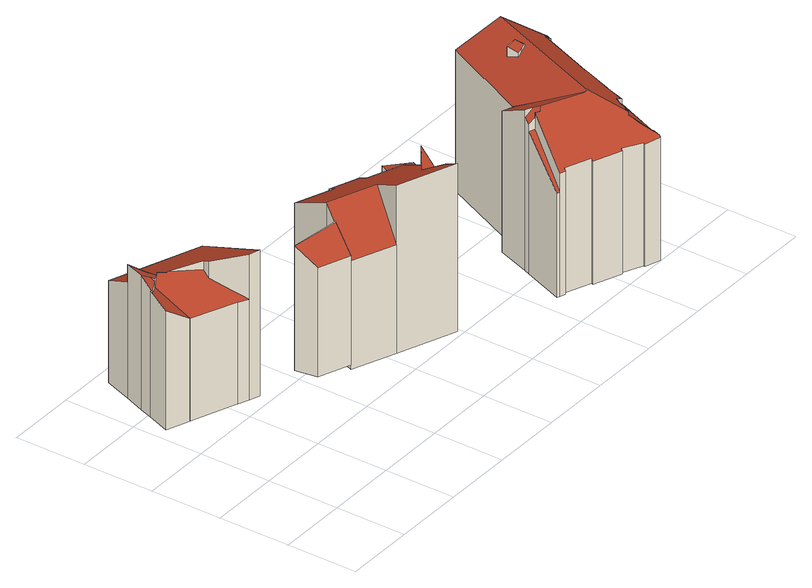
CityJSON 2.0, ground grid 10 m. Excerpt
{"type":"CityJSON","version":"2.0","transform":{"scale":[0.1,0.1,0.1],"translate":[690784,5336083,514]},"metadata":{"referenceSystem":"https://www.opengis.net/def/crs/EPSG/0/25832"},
"CityObjects":{
"building1":{"type":"Building","attributes":{"area_m2":165.88,"max_x":690801.81,"max_y":5336120.5,"min_x":690784.88,"min_y":5336104,"rf_extrusion_mode":"standard","rf_force_lod11":false,"rf_h_ground":515.28,"rf_h_pc_98p":0,"rf_h_roof_50p":531.48,"rf_h_roof_70p":532.38,"rf_h_roof_max":534.46,"rf_h_roof_min":529.35,"rf_h_roof_ridge":533.13,"rf_is_glass_roof":false,"rf_nodata_frac":0.485,"rf_nodata_r":0,"rf_pc_select":"_HIGHEST_YET_INSUFFICIENT_COVERAGE","rf_pc_year":2026,"rf_pointcloud_unusable":false,"rf_pt_density":13.06,"rf_ridgelines":1,"rf_rmse_lod22":0.368,"rf_roof_planes":6,"rf_roof_type":"slanted","rf_success":true,"rf_t_run":35,"rf_volume_lod22":2773.02,"source_file":"690_5336.gml"},"children":["building1-1"]},
"building1-1":{"type":"BuildingPart","parents":["building1"],"geometry":[{"type":"Solid","lod":"2.2","boundaries":[[[[0,1,2,3,4,5,6,7,8,9,10,11,12]],[[13,14,15]],[[16,10,9,17]],[[18,11,10,16]],[[19,20,21,22]],[[23,7,6,24]],[[25,8,7,23]],[[22,21,5,4,26]],[[26,4,3,27]],[[15,28,29]],[[27,3,2,30]],[[17,9,8,25]],[[28,15,31]],[[32,33,34,31]],[[35,36,37]],[[38,12,11,18]],[[39,0,12,38,40]],[[40,38,41,42]],[[42,41,34,33]],[[36,35,20,19]],[[33,32,43]],[[30,2,1,44]],[[14,13,44,45]],[[24,6,5,21]],[[45,44,1,0,39]],[[34,41,38,18,16,17,25]],[[43,39,40,42,33]],[[44,13,15,29,37,36,19,22,26,27,30]],[[24,21,20,35,37,29,28,31,34,25,23]],[[45,39,43,32,31,15,14]]]],"semantics":{"surfaces":[{"type":"GroundSurface"},{"type":"WallSurface","on_footprint_edge":false},{"type":"WallSurface","on_footprint_edge":true},{"type":"RoofSurface","rf_azimuth":130.04,"rf_h_roof_50p":532.02,"rf_h_roof_70p":532.4,"rf_h_roof_max":533.51,"rf_h_roof_min":530.2,"rf_slope":36.7},{"type":"RoofSurface","rf_azimuth":160.55,"rf_h_roof_50p":533.91,"rf_h_roof_70p":534.05,"rf_h_roof_max":534.58,"rf_h_roof_min":533.51,"rf_slope":39.93},{"type":"RoofSurface","rf_azimuth":20.41,"rf_h_roof_50p":531.86,"rf_h_roof_70p":532.81,"rf_h_roof_max":536.02,"rf_h_roof_min":529.78,"rf_slope":26.46},{"type":"RoofSurface","rf_azimuth":200.4,"rf_h_roof_50p":531.55,"rf_h_roof_70p":532.31,"rf_h_roof_max":535.88,"rf_h_roof_min":529.85,"rf_slope":29.15},{"type":"RoofSurface","rf_azimuth":107.64,"rf_h_roof_50p":534.04,"rf_h_roof_70p":534.21,"rf_h_roof_max":534.62,"rf_h_roof_min":533.12,"rf_slope":27.88}],"values":[[0,1,2,2,1,2,2,2,2,1,2,2,1,1,1,2,2,1,1,1,1,2,1,2,2,3,4,5,6,7]]}}]},
"building2":{"type":"Building","attributes":{"area_m2":167.84,"max_x":690814.25,"max_y":5336116,"min_x":690797.38,"min_y":5336099.5,"rf_extrusion_mode":"standard","rf_force_lod11":false,"rf_h_ground":515.13,"rf_h_pc_98p":0,"rf_h_roof_50p":532.85,"rf_h_roof_70p":533.36,"rf_h_roof_max":535.65,"rf_h_roof_min":531.19,"rf_is_glass_roof":false,"rf_nodata_frac":0.7,"rf_nodata_r":0,"rf_pc_select":"_HIGHEST_YET_INSUFFICIENT_COVERAGE","rf_pc_year":2026,"rf_pointcloud_unusable":false,"rf_pt_density":10.59,"rf_ridgelines":0,"rf_rmse_lod22":5.86,"rf_roof_planes":4,"rf_roof_type":"slanted","rf_success":true,"rf_t_run":14,"rf_volume_lod22":295.13,"source_file":"690_5336.gml"},"children":["building2-1"]},
"building2-1":{"type":"BuildingPart","parents":["building2"],"geometry":[{"type":"Solid","lod":"2.2","boundaries":[[[[46,47,48,49]],[[50,46,49,51]],[[51,49,48,52]],[[52,48,47,53]],[[53,47,46,50]],[[53,50,51,52]]]],"semantics":{"surfaces":[{"type":"GroundSurface"},{"type":"WallSurface","on_footprint_edge":true},{"type":"RoofSurface","rf_azimuth":202.03,"rf_h_roof_50p":532.28,"rf_h_roof_70p":532.76,"rf_h_roof_max":533.78,"rf_h_roof_min":530.85,"rf_slope":40.42}],"values":[[0,1,1,1,1,2]]}}]},
"building3":{"type":"Building","attributes":{"area_m2":195.93,"max_x":690828.19,"max_y":5336111,"min_x":690809.56,"min_y":5336094,"rf_extrusion_mode":"standard","rf_force_lod11":false,"rf_h_ground":514.5,"rf_h_pc_98p":0,"rf_h_roof_50p":533.94,"rf_h_roof_70p":534.52,"rf_h_roof_max":536.26,"rf_h_roof_min":531.08,"rf_h_roof_ridge":535.32,"rf_is_glass_roof":false,"rf_nodata_frac":0.662,"rf_nodata_r":0,"rf_pc_select":"_HIGHEST_YET_INSUFFICIENT_COVERAGE","rf_pc_year":2026,"rf_pointcloud_unusable":false,"rf_pt_density":10.07,"rf_ridgelines":1,"rf_rmse_lod22":0.986,"rf_roof_planes":3,"rf_roof_type":"slanted","rf_success":true,"rf_t_run":32,"rf_volume_lod22":3816.6,"source_file":"690_5336.gml"},"children":["building3-1"]},
"building3-1":{"type":"BuildingPart","parents":["building3"],"geometry":[{"type":"Solid","lod":"2.2","boundaries":[[[[54,55,56,57,58,59,60,61,62,63,64,65]],[[66,62,61,67]],[[68,63,62,66]],[[67,61,60,69]],[[69,60,59,70]],[[70,59,58,71]],[[71,58,57,72]],[[73,74,75]],[[76,56,55,73]],[[72,57,56,76]],[[77,78,79]],[[80,81,79]],[[81,64,63,68]],[[82,83,78,77]],[[83,65,64,81,80]],[[84,54,65,83,82]],[[74,73,55,54,84]],[[72,76,73,75]],[[83,80,79,78]],[[74,84,82,77,79,81,68,66,67,69,70,71,72,75]]]],"semantics":{"surfaces":[{"type":"GroundSurface"},{"type":"WallSurface","on_footprint_edge":true},{"type":"WallSurface","on_footprint_edge":false},{"type":"RoofSurface","rf_azimuth":200.84,"rf_h_roof_50p":533.15,"rf_h_roof_70p":534.28,"rf_h_roof_max":538.15,"rf_h_roof_min":530.2,"rf_slope":43.67},{"type":"RoofSurface","rf_azimuth":180.57,"rf_h_roof_50p":535.65,"rf_h_roof_70p":535.9,"rf_h_roof_max":536.64,"rf_h_roof_min":534.45,"rf_slope":25.6},{"type":"RoofSurface","rf_azimuth":21.35,"rf_h_roof_50p":533.83,"rf_h_roof_70p":535.13,"rf_h_roof_max":538.42,"rf_h_roof_min":530.3,"rf_slope":29.92}],"values":[[0,1,1,1,1,1,1,2,1,1,2,2,1,2,1,1,1,3,4,5]]}}]},
"building4":{"type":"Building","attributes":{"area_m2":28.83,"max_x":690843.75,"max_y":5336116,"min_x":690836.75,"min_y":5336109,"rf_extrusion_mode":"standard","rf_force_lod11":false,"rf_h_ground":514.51,"rf_h_pc_98p":0,"rf_h_roof_50p":520.18,"rf_h_roof_70p":521.54,"rf_h_roof_max":522,"rf_h_roof_min":519.98,"rf_is_glass_roof":false,"rf_nodata_frac":0.623,"rf_nodata_r":0,"rf_pc_select":"_HIGHEST_YET_INSUFFICIENT_COVERAGE","rf_pc_year":2026,"rf_pointcloud_unusable":false,"rf_pt_density":70.79,"rf_ridgelines":0,"rf_rmse_lod22":0.246,"rf_roof_planes":2,"rf_roof_type":"slanted","rf_success":true,"rf_t_run":19,"rf_volume_lod22":179.15,"source_file":"690_5336.gml"},"children":["building4-1"]},
"building4-1":{"type":"BuildingPart","parents":["building4"],"geometry":[{"type":"Solid","lod":"2.2","boundaries":[[[[85,86,87,88,89,90]],[[91,89,88,92]],[[93,90,89,91]],[[94,85,90,93]],[[92,88,87,95]],[[95,87,86,96]],[[96,86,85,94]],[[96,94,93,91,92,95]]]],"semantics":{"surfaces":[{"type":"GroundSurface"},{"type":"WallSurface","on_footprint_edge":true},{"type":"RoofSurface","rf_azimuth":110.74,"rf_h_roof_50p":520.75,"rf_h_roof_70p":521.08,"rf_h_roof_max":521.58,"rf_h_roof_min":519.86,"rf_slope":18.34}],"values":[[0,1,1,1,1,1,1,2]]}}]},
"building5":{"type":"Building","attributes":{"area_m2":337.88,"max_x":690859.69,"max_y":5336112,"min_x":690836.62,"min_y":5336083,"rf_extrusion_mode":"standard","rf_force_lod11":false,"rf_h_ground":514.51,"rf_h_pc_98p":0,"rf_h_roof_50p":535.61,"rf_h_roof_70p":536.41,"rf_h_roof_max":537.52,"rf_h_roof_min":532.5,"rf_h_roof_ridge":537.76,"rf_is_glass_roof":false,"rf_nodata_frac":0.00148,"rf_nodata_r":0,"rf_pc_select":"PREFERRED_AND_LATEST","rf_pc_year":2026,"rf_pointcloud_unusable":false,"rf_pt_density":584.37,"rf_ridgelines":10,"rf_rmse_lod22":1.31,"rf_roof_planes":27,"rf_roof_type":"slanted","rf_success":true,"rf_t_run":250,"rf_volume_lod22":7092.12,"source_file":"690_5336.gml"},"children":["building5-1"]},
"building5-1":{"type":"BuildingPart","parents":["building5"],"geometry":[{"type":"Solid","lod":"2.2","boundaries":[[[[97,98,99,100,101,102,103,104,105,106,107,108,109,110,111,112,113,114,115,116,117,118,119,120,121,122,123,124,125,126]],[[127,116,115,128]],[[129,98,97,130]],[[131,99,98,129]],[[130,97,126,132]],[[133,114,113,134]],[[134,113,112,135]],[[136,123,122,137]],[[138,139,124,123,136]],[[140,141,118,117,142]],[[143,119,118,141]],[[144,120,119,143]],[[145,146,147]],[[128,115,114,133]],[[148,110,109,149]],[[149,109,108,150]],[[135,112,111,151]],[[151,111,110,148]],[[152,100,99,131]],[[139,138,153]],[[154,155,156]],[[157,121,120,144,158]],[[137,122,121,157,159]],[[150,108,107,160]],[[160,107,106,161]],[[161,106,105,162]],[[159,157,163]],[[158,144,164,145]],[[165,166,167]],[[166,165,168,169]],[[170,171,172,173]],[[142,117,116,127]],[[174,175,176,177]],[[178,179,175,174]],[[180,181,179,178]],[[182,183,171,170]],[[132,126,125,184]],[[185,186,187,188]],[[169,168,189]],[[188,187,183,182]],[[173,172,186,185]],[[177,176,190,191]],[[191,190,162,192]],[[192,162,105,104,193]],[[155,154,194]],[[195,181,180]],[[184,125,124,139]],[[193,104,103,196]],[[196,103,102,197]],[[197,102,101,198]],[[146,145,164,141,140]],[[198,101,100,152]],[[173,185,188,182,170]],[[199,189,168,153,138,136,137,159,163]],[[147,199,163,157,158,145]],[[181,195,194,154,156,150,160,161,162,190,176,175,179]],[[146,140,142,127,128,133,134,135,151,148,149,150,156,155,194,195,180,167,166,169,189,199,147]],[[165,132,184,139,153,168],[186,172,171,183,187]],[[141,164,144,143]],[[198,152,131,129,130,132,165,167,180,178,174,177,191,192,193,196,197]]]],"semantics":{"surfaces":[{"type":"GroundSurface"},{"type":"WallSurface","on_footprint_edge":true},{"type":"WallSurface","on_footprint_edge":false},{"type":"RoofSurface","rf_azimuth":205.6,"rf_h_roof_50p":537.62,"rf_h_roof_70p":537.63,"rf_h_roof_max":537.76,"rf_h_roof_min":537.43,"rf_slope":16.67},{"type":"RoofSurface","rf_azimuth":26.35,"rf_h_roof_50p":536.34,"rf_h_roof_70p":536.84,"rf_h_roof_max":537.9,"rf_h_roof_min":534.42,"rf_slope":29.67},{"type":"RoofSurface","rf_azimuth":261.03,"rf_h_roof_50p":537.35,"rf_h_roof_70p":537.59,"rf_h_roof_max":537.74,"rf_h_roof_min":536.58,"rf_slope":46.18},{"type":"RoofSurface","rf_azimuth":110.95,"rf_h_roof_50p":533.22,"rf_h_roof_70p":533.64,"rf_h_roof_max":534.85,"rf_h_roof_min":532.27,"rf_slope":41.68},{"type":"RoofSurface","rf_azimuth":200.98,"rf_h_roof_50p":534.7,"rf_h_roof_70p":535.83,"rf_h_roof_max":537.9,"rf_h_roof_min":532.22,"rf_slope":41.14},{"type":"RoofSurface","rf_azimuth":291.53,"rf_h_roof_50p":536.14,"rf_h_roof_70p":536.81,"rf_h_roof_max":537.86,"rf_h_roof_min":534.3,"rf_slope":25.18},{"type":"RoofSurface","rf_azimuth":213.77,"rf_h_roof_50p":533.77,"rf_h_roof_70p":534.52,"rf_h_roof_max":537.43,"rf_h_roof_min":529.89,"rf_slope":43.03},{"type":"RoofSurface","rf_azimuth":110.76,"rf_h_roof_50p":535.53,"rf_h_roof_70p":536.41,"rf_h_roof_max":537.86,"rf_h_roof_min":532.53,"rf_slope":36.96}],"values":[[0,1,1,1,1,1,1,1,1,1,1,1,2,1,1,1,1,1,1,2,2,1,1,1,1,1,2,2,2,2,2,1,2,2,2,2,1,2,2,2,2,2,2,1,2,2,1,1,1,1,2,1,3,4,5,6,7,8,9,10]]}}]}
},
"vertices":[
[27,307,13],[38,336,13],[52,374,13],[178,326,13],[134,210,13],[120,215,13],[105,221,13],[105,222,13],[42,246,13],[40,247,13],[40,246,13],[9,258,13],[21,290,13],[48,315,187],[48,315,196],[58,307,189],[40,246,160],[40,247,160],[9,258,183],[102,262,203],[102,262,179],[120,215,157],[120,215,221],[105,222,158],[105,221,158],[42,246,159],[134,210,222],[178,326,160],[58,307,193],[68,299,191],[52,374,159],[54,305,191],[40,297,197],[40,297,194],[40,297,185],[106,273,185],[106,273,197],[70,299,191],[21,290,192],[27,307,205],[21,290,194],[23,288,190],[23,288,192],[39,302,198],[38,336,179],[38,336,204],
[268,195,11],[255,163,11],[211,180,11],[206,211,11],[268,195,197],[206,211,189],[211,180,167],[255,163,167],
[397,108,5],[315,139,5],[255,163,5],[276,214,5],[303,281,5],[357,260,5],[361,272,5],[401,256,5],[394,240,5],[442,222,5],[427,184,5],[407,133,5],[394,240,175],[401,256,165],[442,222,175],[361,272,165],[357,260,172],[303,281,172],[276,214,213],[315,139,160],[315,139,245],[343,188,213],[255,163,160],[394,159,218],[394,159,213],[399,162,215],[427,184,225],[427,184,198],[407,133,229],[407,133,201],[397,108,245],
[558,262,5],[527,273,5],[528,275,5],[551,331,5],[598,318,5],[566,259,5],[598,318,59],[551,331,74],[566,259,61],[558,262,64],[528,275,75],[527,273,75],
[755,234,5],[757,234,5],[755,229,5],[747,232,5],[714,149,5],[716,148,5],[699,105,5],[701,105,5],[691,78,5],[666,17,5],[670,15,5],[665,4,5],[664,2,5],[642,9,5],[642,11,5],[614,24,5],[613,21,5],[574,36,5],[575,39,5],[539,53,5],[537,50,5],[530,53,5],[526,55,5],[548,112,5],[551,120,5],[568,166,5],[585,159,5],[586,162,5],[643,289,5],[698,262,5],[539,53,184],[575,39,184],[757,234,186],[755,234,188],[755,229,186],[698,262,236],[574,36,181],[613,21,181],[614,24,183],[585,159,207],[568,166,207],[586,162,205],[586,162,204],[530,53,181],[530,53,154],[537,50,181],[526,55,154],[548,112,209],[555,108,226],[555,108,234],[562,105,233],[642,9,180],[664,2,181],[665,4,183],[642,11,181],[747,232,193],[598,140,213],[654,26,199],[654,26,198],[662,10,187],[551,120,224],[548,112,219],[551,120,235],[670,15,182],[666,17,185],[691,78,185],[562,116,234],[555,108,210],[629,84,236],[629,84,237],[629,83,236],[626,84,235],[626,84,236],[659,203,233],[659,203,229],[667,204,232],[667,204,235],[659,45,205],[659,45,201],[668,64,199],[668,64,204],[658,49,207],[658,49,203],[652,41,209],[652,41,205],[651,202,232],[651,202,226],[643,289,207],[665,217,238],[665,217,229],[649,217,222],[649,217,236],[622,85,235],[677,76,196],[677,76,201],[691,78,192],[701,105,191],[652,33,203],[650,38,206],[699,105,193],[716,148,192],[714,149,194],[566,108,237]
]}
